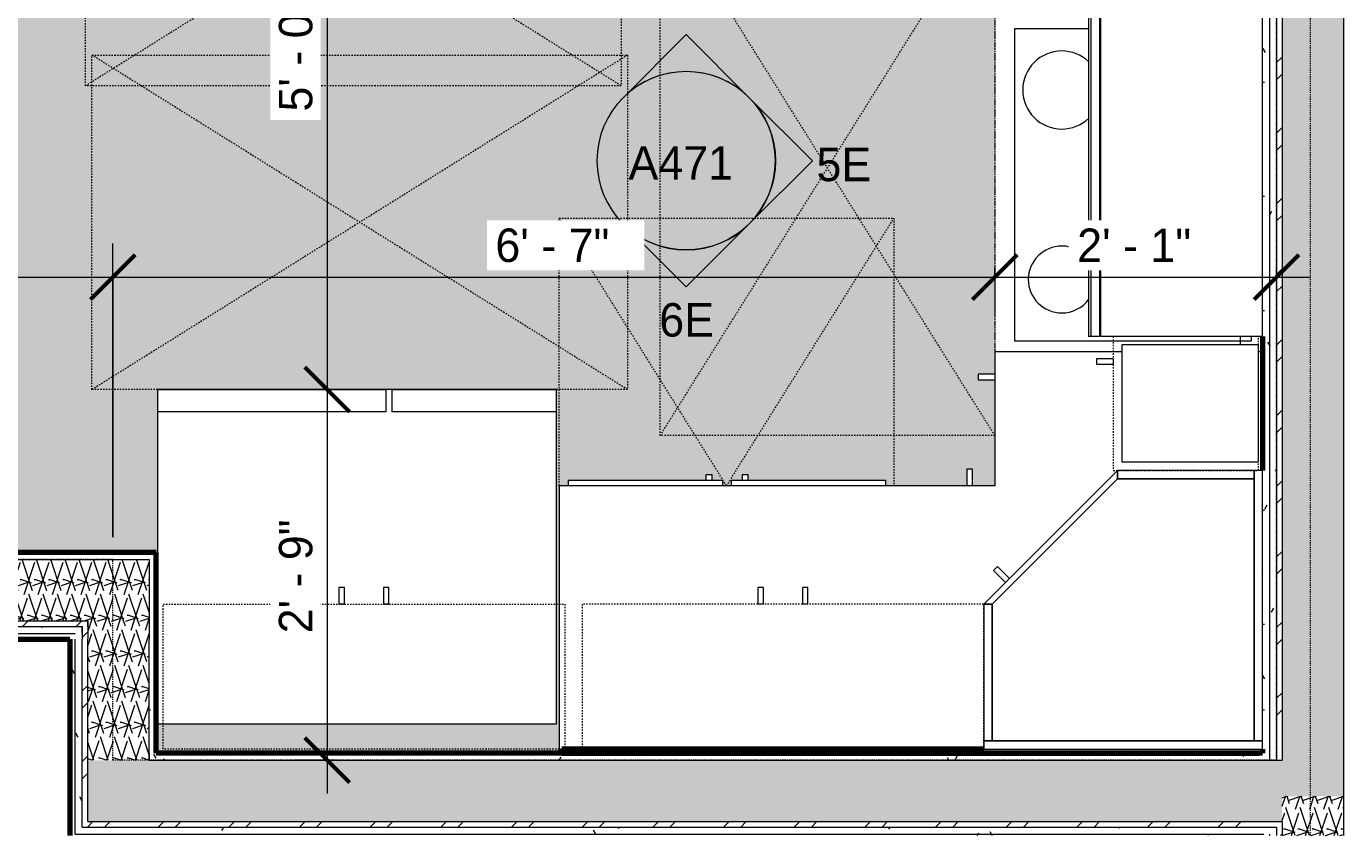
# Model space of a CAD drawing. Header units: inches. Extents: x 3011 to 5543, y -20 to 12119.
# Drawn here: x 5137.5 to 5255.5, y 11839 to 11911.6 of the extents above; entities that cross this region are included whole.
import ezdxf

# ---------------------------------------------------------------- set-up
doc = ezdxf.new("R2010")
doc.units = ezdxf.units.IN
doc.header["$MEASUREMENT"] = 0
doc.linetypes.add('Dash', pattern=[0.25, 0.125, -0.125])
doc.linetypes.add('Dash 3_32_', pattern=[0.1875, 0.09375, -0.09375])
for name, color, linetype, lineweight in [('0-7', 170, 'Continuous', 5), ('A-ANNO-DIMS', 211, 'Continuous', 9), ('A-ANNO-DIMS-32', 211, 'Continuous', 9), ('A-DETL-1', 90, 'Dash 3_32_', 18), ('A-GENM', 5, 'Continuous', 9), ('A-GENM-HDLN', 13, 'Dash', 9), ('A-WALL-1', 113, 'Continuous', 70), ('A-WALL-2', 113, 'Continuous', 9), ('A-WALL-3', 250, 'Continuous', 18), ('A-WALL-PATT-1', 50, 'Continuous', 9), ('A-WALL-PATT-2', 8, 'Continuous', 9), ('A-WALL-PATT-3', 253, 'Continuous', 9), ('G-ANNO-SYMB', 111, 'Continuous', 9), ('I-WALL-1', 7, 'Continuous', 70), ('Q-CASE', 31, 'Continuous', 9), ('Q-CASE-3', 31, 'Dash', 9), ('Q-SPCQ', 91, 'Continuous', 9)]:
    doc.layers.add(name, color=color, linetype=linetype, lineweight=lineweight)
doc.layers.add('A-AREA-PATT-1', color=255, linetype='Continuous', lineweight=9, transparency=1)
doc.styles.add('Century Gothic', font='ufonts.com_century-gothic.ttf', dxfattribs={"height": 3})
doc.dimstyles.new('OD_1__HACK_2_1', dxfattribs={"dimscale": 12, "dimtxt": 3.132505, "dimasz": 0.333333, "dimexe": 0.25, "dimexo": 0.166667, "dimgap": 0.041667, "dimtad": 1, "dimdec": 0, "dimzin": 3, "dimdsep": 46, "dimlunit": 4, "dimtxsty": 'Century Gothic', "dimblk1": 'OBLIQUE', "dimblk2": 'OBLIQUE', "dimsah": 1, "dimcen": 0.09, "dimdle": 0.25, "dimazin": 0, "dimtfac": 1, "dimtdec": 4, "dimtix": 1, "dimtmove": 0, "dimatfit": 3, "dimfxl": 1, "dimtvp": 1, "dimtfill": 1, "dimfrac": 2, "dimtolj": 1, "dimtzin": 0, "dimarcsym": 2})
pattern_1 = [(0, (0, 0), (10.24, 2.56), [0.422, -7.258, 0.422, -7.258, -40.96]), (0, (0, 0), (10.24, 2.56), [-15.36, 0.422, -14.938, 0.422, -7.258, -17.92]), (0, (0, 0), (10.24, 2.56), [-38.4, 0.422, -4.698, 0.422, -12.378]), (120, (3.84, 1.28), (-7.33702503, 7.58810013), [0.422, -7.258, 0.422, -7.258, -40.96]), (120, (3.84, 1.28), (-7.33702503, 7.58810013), [-15.36, 0.422, -14.938, 0.422, -7.258, -17.92]), (120, (3.84, 1.28), (-7.33702503, 7.58810013), [-38.4, 0.422, -4.698, 0.422, -12.378]), (240, (5.12, 6.4), (-2.90297497, -10.14810013), [0.422, -7.258, 0.422, -7.258, -40.96]), (240, (5.12, 6.4), (-2.90297497, -10.14810013), [-15.36, 0.422, -14.938, 0.422, -7.258, -17.92]), (240, (5.12, 6.4), (-2.90297497, -10.14810013), [-38.4, 0.422, -4.698, 0.422, -12.378])]
pattern_2 = [(45, (0, 0), (-3.1678384, 3.1678384), []), (45, (0, 4.8), (-3.1678384, 3.1678384), [])]
pattern_3 = [(161.57, (0.16, 0.16), (-1.279773737, -0.000426766), [0, -9.107, 1.011, 0]), (18.43, (-0.16, 0.16), (-1.279773737, 0.000426766), [0, -9.107, 1.011, 0]), (108.43, (0.16, 0.16), (0.639452382, -3.199964008), [3.035, -7.083]), (71.57, (-0.16, 0.16), (0.639452382, 3.199964008), [3.035, -7.083])]

# ---------------------------------------------------------------- blocks, each defined once
blk = doc.blocks.new('CTR - 1st Phase - Common Walls_rvt-8-1ST FLOOR - 1BD - ADA TYPE A')
at = {"layer": 'A-WALL-PATT-1'}
h = blk.add_hatch(dxfattribs=at)
h.set_pattern_fill('FP_4', color=256, style=0, pattern_type=2)
h.set_pattern_definition(pattern_1)
h.paths.add_polyline_path([(-3141.37, 11845.74), (-3140.75, 11845.74), (-3140.75, 12080.69), (-3141.37, 12080.69), (-3141.37, 11846.36)], flags=0)
h = blk.add_hatch(dxfattribs=at)
h.set_pattern_fill('FP_4', color=256, style=0, pattern_type=2)
h.set_pattern_definition(pattern_1)
h.paths.add_polyline_path([(-3140.12, 11845.74), (-3140.12, 12080.69), (-3140.75, 12080.69), (-3140.75, 11845.74)], flags=0)
h = blk.add_hatch(dxfattribs=at)
h.set_pattern_fill('FP_4', color=256, style=0, pattern_type=2)
h.set_pattern_definition(pattern_1)
h.paths.add_polyline_path([(-3241.17, 11863.74), (-3240.55, 11863.74), (-3240.55, 11864.36), (-3265.92, 11864.36), (-3265.92, 11863.74), (-3246.67, 11863.74)], flags=0)
h.paths.add_polyline_path([(-3307.17, 11863.74), (-3305.92, 11863.74), (-3305.92, 11864.36), (-3309.17, 11864.36), (-3309.17, 11863.74), (-3309.8, 11864.36), (-3313.3, 11864.36), (-3312.68, 11863.74), (-3308.76, 11863.74)], flags=0)
h = blk.add_hatch(dxfattribs=at)
h.set_pattern_fill('FP_4', color=256, style=0, pattern_type=2)
h.set_pattern_definition(pattern_1)
h.paths.add_polyline_path([(-3240.55, 11846.36), (-3240.55, 11863.74), (-3241.17, 11863.74), (-3241.17, 11846.36)], flags=0)
h = blk.add_hatch(dxfattribs=at)
h.set_pattern_fill('FP_4', color=256, style=0, pattern_type=2)
h.set_pattern_definition(pattern_1)
h.paths.add_polyline_path([(-3306.05, 11857.11), (-3305.92, 11857.11), (-3305.92, 11857.74), (-3306.67, 11857.74), (-3306.67, 11857.11)], flags=0)
h.paths.add_polyline_path([(-3247.8, 11857.11), (-3247.17, 11857.11), (-3247.17, 11857.74), (-3265.92, 11857.74), (-3265.92, 11857.11), (-3258.77, 11857.11)], flags=0)
h = blk.add_hatch(dxfattribs=at)
h.set_pattern_fill('FP_4', color=256, style=0, pattern_type=2)
h.set_pattern_definition(pattern_1)
h.paths.add_polyline_path([(-3247.8, 11856.61), (-3247.8, 11857.11), (-3265.92, 11857.11), (-3265.92, 11856.61), (-3248.3, 11856.61)], flags=0)
h.paths.add_polyline_path([(-3305.92, 11856.61), (-3305.92, 11857.11), (-3306.05, 11857.11), (-3306.05, 11856.61)], flags=0)
h = blk.add_hatch(dxfattribs=at)
h.set_pattern_fill('FP_4', color=256, style=0, pattern_type=2)
h.set_pattern_definition(pattern_1)
h.paths.add_polyline_path([(-3247.8, 11839.11), (-3247.8, 11856.61), (-3248.3, 11856.61), (-3248.3, 11839.11)], flags=0)
h = blk.add_hatch(dxfattribs=at)
h.set_pattern_fill('FP_4', color=256, style=0, pattern_type=2)
h.set_pattern_definition(pattern_1)
h.paths.add_polyline_path([(-3247.17, 11839.74), (-3247.17, 11857.11), (-3247.8, 11857.11), (-3247.8, 11839.74), (-3247.22, 11839.74)], flags=0)
h = blk.add_hatch(dxfattribs=at)
h.set_pattern_fill('FP_4', color=256, style=0, pattern_type=2)
h.set_pattern_definition(pattern_1)
h.paths.add_polyline_path([(-3162.23, 11845.74), (-3141.37, 11845.74), (-3141.37, 11846.36), (-3241.17, 11846.36), (-3241.17, 11845.74), (-3165.37, 11845.74)], flags=0)
h = blk.add_hatch(dxfattribs=at)
h.set_pattern_fill('FP_4', color=256, style=0, pattern_type=2)
h.set_pattern_definition(pattern_1)
h.paths.add_polyline_path([(-3134.1, 11838.97), (-3134.1, 11842.49), (-3134.12, 11842.49), (-3134.12, 11838.97)], flags=0)
h = blk.add_hatch(dxfattribs=at)
h.set_pattern_fill('FP_4', color=256, style=0, pattern_type=2)
h.set_pattern_definition(pattern_1)
h.paths.add_polyline_path([(-3217.21, 11838.97), (-3141.25, 11838.97), (-3141.25, 11839.11), (-3248.3, 11839.11), (-3248.3, 11838.97), (-3237.99, 11838.97)], flags=0)
h = blk.add_hatch(dxfattribs=at)
h.set_pattern_fill('FP_4', color=256, style=0, pattern_type=2)
h.set_pattern_definition(pattern_1)
h.paths.add_polyline_path([(-3141.25, 11839.11), (-3140.75, 11839.11), (-3140.75, 11839.74), (-3247.8, 11839.74), (-3247.8, 11839.11), (-3144.19, 11839.11)], flags=0)
h = blk.add_hatch(dxfattribs=at)
h.set_pattern_fill('FP_4', color=256, style=0, pattern_type=2)
h.set_pattern_definition(pattern_1)
h.paths.add_polyline_path([(-3140.75, 11838.97), (-3140.75, 11839.11), (-3141.25, 11839.11), (-3141.25, 11838.97), (-3140.9, 11838.97)], flags=0)
h = blk.add_hatch(dxfattribs=at)
h.set_pattern_fill('FP_4', color=256, style=0, pattern_type=2)
h.set_pattern_definition(pattern_1)
h.paths.add_polyline_path([(-3140.12, 11838.97), (-3140.12, 11839.74), (-3140.75, 11839.74), (-3140.75, 11838.97)], flags=0)
at = {"layer": 'A-WALL-PATT-2'}
h = blk.add_hatch(dxfattribs=at)
h.set_pattern_fill('FP_2', color=256, style=0, pattern_type=2)
h.set_pattern_definition(pattern_2)
h.paths.add_polyline_path([(-3139.62, 11845.74), (-3139.62, 12080.69), (-3140.12, 12080.69), (-3140.12, 11845.74)], flags=0)
h = blk.add_hatch(dxfattribs=at)
h.set_pattern_fill('FP_2', color=256, style=0, pattern_type=2)
h.set_pattern_definition(pattern_2)
h.paths.add_polyline_path([(-3246.67, 11857.74), (-3246.67, 11858.24), (-3265.92, 11858.24), (-3265.92, 11857.74), (-3247.17, 11857.74)], flags=0)
h.paths.add_polyline_path([(-3307.17, 11857.74), (-3305.92, 11857.74), (-3305.92, 11858.24), (-3307.17, 11858.24)], flags=0)
h = blk.add_hatch(dxfattribs=at)
h.set_pattern_fill('FP_2', color=256, style=0, pattern_type=2)
h.set_pattern_definition(pattern_2)
h.paths.add_polyline_path([(-3246.67, 11840.24), (-3246.67, 11857.74), (-3247.17, 11857.74), (-3247.17, 11840.24)], flags=0)
h = blk.add_hatch(dxfattribs=at)
h.set_pattern_fill('FP_2', color=256, style=0, pattern_type=2)
h.set_pattern_definition(pattern_2)
h.paths.add_polyline_path([(-3141.25, 11839.74), (-3140.12, 11839.74), (-3140.13, 11840.24), (-3247.17, 11840.24), (-3247.17, 11839.74), (-3143.49, 11839.74)], flags=0)
h = blk.add_hatch(dxfattribs=at)
h.set_pattern_fill('FP_2', color=256, style=0, pattern_type=2)
h.set_pattern_definition(pattern_2)
h.paths.add_polyline_path([(-3139.62, 11838.97), (-3139.62, 11840.24), (-3140.12, 11840.24), (-3140.12, 11838.97)], flags=0)
at = {"layer": 'A-WALL-PATT-3'}
h = blk.add_hatch(dxfattribs=at)
h.set_pattern_fill('FP_3', color=256, style=0, pattern_type=2)
h.set_pattern_definition(pattern_3)
h.paths.add_polyline_path([(-3139.62, 11842.49), (-3134.12, 11842.49), (-3134.12, 12080.69), (-3139.62, 12080.69), (-3139.62, 11843.2)], flags=0)
h = blk.add_hatch(dxfattribs=at)
h.set_pattern_fill('FP_3', color=256, style=0, pattern_type=2)
h.set_pattern_definition(pattern_3)
h.paths.add_polyline_path([(-3312.67, 11858.24), (-3305.92, 11858.24), (-3305.92, 11863.74), (-3312.67, 11863.74)], flags=0)
h.paths.add_polyline_path([(-3246.67, 11858.24), (-3241.17, 11858.24), (-3241.17, 11863.74), (-3265.92, 11863.74), (-3265.92, 11858.24), (-3258.77, 11858.24)], flags=0)
h = blk.add_hatch(dxfattribs=at)
h.set_pattern_fill('FP_3', color=256, style=0, pattern_type=2)
h.set_pattern_definition(pattern_3)
h.paths.add_polyline_path([(-3241.17, 11845.74), (-3241.17, 11858.24), (-3246.67, 11858.24), (-3246.67, 11845.74)], flags=0)
h = blk.add_hatch(dxfattribs=at)
h.set_pattern_fill('FP_3', color=256, style=0, pattern_type=2)
h.set_pattern_definition(pattern_3)
h.paths.add_polyline_path([(-3173.46, 11840.24), (-3139.62, 11840.24), (-3139.62, 11845.74), (-3246.67, 11845.74), (-3246.67, 11840.24), (-3175.66, 11840.24)], flags=0)
h = blk.add_hatch(dxfattribs=at)
h.set_pattern_fill('FP_3', color=256, style=0, pattern_type=2)
h.set_pattern_definition(pattern_3)
h.paths.add_polyline_path([(-3134.12, 11838.97), (-3134.12, 11842.49), (-3139.62, 11842.49), (-3139.62, 11838.97), (-3139.3, 11838.97)], flags=0)
at = {"layer": 'A-WALL-3'}
for p, q in [((-3140.75, 12080.69), (-3140.75, 11845.74)), ((-3140.12, 12080.69), (-3140.12, 11845.74)), ((-3139.62, 12080.69), (-3139.62, 11845.74)), ((-3134.12, 12080.69), (-3134.12, 11842.49)), ((-3265.92, 11863.74), (-3241.17, 11863.74)), ((-3241.17, 11863.74), (-3241.17, 11858.24)), ((-3265.92, 11858.24), (-3246.67, 11858.24)), ((-3265.92, 11857.74), (-3247.17, 11857.74)), ((-3247.17, 11857.11), (-3247.17, 11857.74)), ((-3247.17, 11857.74), (-3247.17, 11857.11)), ((-3246.67, 11857.74), (-3246.67, 11858.24)), ((-3246.67, 11858.24), (-3246.67, 11857.74)), ((-3246.67, 11857.74), (-3246.67, 11856.61)), ((-3241.17, 11858.24), (-3241.17, 11857.74)), ((-3241.17, 11857.74), (-3241.17, 11857.11)), ((-3265.92, 11857.11), (-3247.8, 11857.11)), ((-3247.8, 11846.36), (-3247.8, 11856.61)), ((-3247.17, 11857.11), (-3247.17, 11856.61)), ((-3247.17, 11846.36), (-3247.17, 11856.61)), ((-3246.67, 11846.36), (-3246.67, 11856.61)), ((-3241.17, 11857.11), (-3241.17, 11856.61)), ((-3241.17, 11846.36), (-3241.17, 11856.61)), ((-3247.8, 11845.74), (-3247.8, 11846.36)), ((-3247.17, 11845.74), (-3247.17, 11846.36)), ((-3246.67, 11845.74), (-3246.67, 11846.36)), ((-3241.17, 11846.36), (-3241.17, 11845.74)), ((-3241.17, 11845.74), (-3241.17, 11846.36)), ((-3247.8, 11839.74), (-3247.8, 11845.74)), ((-3247.17, 11840.24), (-3247.17, 11845.74)), ((-3246.67, 11840.24), (-3246.67, 11845.74)), ((-3241.17, 11845.74), (-3141.37, 11845.74)), ((-3141.37, 11845.74), (-3140.75, 11845.74)), ((-3140.75, 11845.74), (-3140.12, 11845.74)), ((-3140.12, 11845.74), (-3139.62, 11845.74)), ((-3134.1, 11842.49), (-3134.12, 11842.49)), ((-3134.12, 11842.49), (-3134.12, 11838.97)), ((-3134.12, 11842.49), (-3134.1, 11842.49)), ((-3247.17, 11839.74), (-3247.17, 11840.24)), ((-3246.67, 11840.24), (-3141.25, 11840.24)), ((-3141.25, 11840.24), (-3140.12, 11840.24)), ((-3140.12, 11840.24), (-3139.62, 11840.24)), ((-3139.62, 11840.24), (-3139.62, 11838.97)), ((-3247.8, 11839.11), (-3247.8, 11839.74)), ((-3247.8, 11839.11), (-3141.25, 11839.11)), ((-3247.17, 11839.74), (-3141.25, 11839.74)), ((-3141.25, 11839.74), (-3140.75, 11839.74)), ((-3140.75, 11839.74), (-3140.12, 11839.74)), ((-3140.75, 11839.11), (-3140.75, 11838.97)), ((-3140.12, 11839.74), (-3140.12, 11838.97))]:
    blk.add_line(p, q, dxfattribs=at)
at = {"layer": 'I-WALL-1'}
for p, q in [((-3141.37, 11883.74), (-3141.37, 11871.74)), ((-3240.55, 11864.36), (-3265.92, 11864.36)), ((-3240.55, 11863.74), (-3240.55, 11864.36)), ((-3240.55, 11856.61), (-3240.55, 11863.74)), ((-3265.92, 11856.61), (-3248.3, 11856.61)), ((-3248.3, 11856.61), (-3248.3, 11846.36)), ((-3240.55, 11846.36), (-3240.55, 11856.61)), ((-3248.3, 11846.36), (-3248.3, 11839.11)), ((-3141.37, 11846.36), (-3240.55, 11846.36)), ((-3141.37, 11846.74), (-3141.37, 11846.36)), ((-3248.3, 11839.11), (-3248.3, 11838.97))]:
    blk.add_line(p, q, dxfattribs=at)
blk = doc.blocks.new('Refrigerator_-_Side-by-Side_6047 - 36_ X 30_-345559-1ST FLOOR - 1BD - ADA TYPE A')
at = {"layer": 'Q-SPCQ'}
for p, q in [((17.87, 14.42), (-17.88, 14.42)), ((-17.88, 14.42), (-17.88, -15.58)), ((17.87, -15.58), (17.87, 14.42)), ((-17.88, -13.58), (-3.13, -13.58)), ((-17.88, -13.58), (-17.88, -15.58)), ((-3.13, -15.58), (-3.13, -13.58)), ((-2.63, -13.58), (17.87, -13.58)), ((-2.63, -13.58), (-2.63, -15.58)), ((17.87, -15.58), (17.87, -13.58)), ((-17.88, -15.58), (17.87, -15.58)), ((-3.13, -15.58), (-17.88, -15.58)), ((17.87, -15.58), (-2.63, -15.58))]:
    blk.add_line(p, q, dxfattribs=at)
blk = doc.blocks.new('Range - 24_ x 30_ ADA-2553125-1ST FLOOR - 1BD - ADA TYPE A')
at = {"layer": 'Q-SPCQ'}
blk.add_line((28.62, 22), (29.37, 22), dxfattribs=at)
for centre, radius, start, end in [((6.5, 6), 3.5, 81.0228, 98.9772), ((6.5, 6), 3.5, 136.4226, 180), ((6.5, 6), 3.5, 360, 43.5294), ((23.5, 6), 3, 360, 53.7109), ((23.5, 6), 3, 150.6307, 180), ((6.5, 6), 3.5, 180, 0), ((23.5, 6), 3, 180, 360)]:
    blk.add_arc(centre, radius, start, end, dxfattribs=at)
blk = doc.blocks.new('ADA Clearances - 30_x48_-1721104-1ST FLOOR - 1BD - ADA TYPE A')
at = {"layer": 'A-GENM-HDLN'}
for p, q in [((-15, 24), (15, -24)), ((-15, 24), (15, 24)), ((15, 24), (-13.5, -21.6)), ((15, 24), (15, -24)), ((-15, -13.51), (-15, 16.49)), ((-14.3, -22.88), (-15, -24)), ((15, -24), (-15, -24))]:
    blk.add_line(p, q, dxfattribs=at)
blk = doc.blocks.new('300 Series Wall Hung Cabinet_302 - 36_ X 15_-2571244-1ST FLOOR - 1BD - ADA TYPE A')
at = {"layer": 'Q-CASE'}
for p, q in [((-1.76, 14.69), (-2.25, 14.69)), ((-2.25, 14.69), (-2.25, 13.19)), ((-1.76, 13.19), (-1.76, 14.69)), ((2.24, 14.69), (1.75, 14.69)), ((1.75, 14.69), (1.75, 13.19)), ((2.24, 13.19), (2.24, 14.69)), ((-1.76, 13.19), (-2.25, 13.19)), ((2.24, 13.19), (1.75, 13.19))]:
    blk.add_line(p, q, dxfattribs=at)
at = {"layer": 'Q-CASE-3'}
for p, q in [((-18, 0.19), (-18, 13.19)), ((-18, 13.19), (18, 13.19)), ((18, 13.19), (18, 0.19)), ((18, 0.19), (-18, 0.19))]:
    blk.add_line(p, q, dxfattribs=at)
blk = doc.blocks.new('300 Series Wall Hung Cabinet_302 - 36_ x 36_-2571299-1ST FLOOR - 1BD - ADA TYPE A')
at = {"layer": 'Q-CASE'}
for p, q in [((-2.25, -13.19), (-1.76, -13.19)), ((-2.25, -13.19), (-2.25, -14.69)), ((-1.76, -14.69), (-1.76, -13.19)), ((1.75, -13.19), (2.24, -13.19)), ((1.75, -13.19), (1.75, -14.69)), ((2.24, -14.69), (2.24, -13.19)), ((-2.25, -14.69), (-1.76, -14.69)), ((1.75, -14.69), (2.24, -14.69))]:
    blk.add_line(p, q, dxfattribs=at)
at = {"layer": 'Q-CASE-3'}
for p, q in [((18, -0.19), (-18, -0.19)), ((-18, -0.19), (-18, -13.19)), ((18, -13.19), (18, -0.19)), ((-18, -13.19), (18, -13.19))]:
    blk.add_line(p, q, dxfattribs=at)
blk = doc.blocks.new('308 - 308-2727439-1ST FLOOR - 1BD - ADA TYPE A')
at = {"layer": 'Q-CASE'}
for p, q in [((0, 25.19), (-12, 13.19)), ((0, 24.44), (0, 25.19)), ((0, 25.19), (0, 24.44)), ((12.25, 25.19), (0, 25.19)), ((12.25, 24.44), (12.25, 25.19)), ((13, 25.19), (12.25, 25.19)), ((12.25, 25.19), (12.25, 0.94)), ((13, 0.94), (13, 25.19)), ((0, 24.44), (-11.25, 13.19)), ((-11.25, 13.19), (0, 24.44)), ((12.25, 24.44), (0, 24.44)), ((0, 24.44), (12.25, 24.44)), ((12.25, 0.94), (12.25, 24.44)), ((-10.76, 16.55), (-11.11, 16.2)), ((-9.7, 15.49), (-10.76, 16.55)), ((-11.11, 16.2), (-10.05, 15.14)), ((-12, 13.19), (-11.25, 13.19)), ((-12, 13.19), (-12, 0.94)), ((-11.25, 13.19), (-12, 13.19)), ((-11.25, 13.19), (-11.25, 0.94)), ((-11.25, 0.94), (-11.25, 13.19)), ((-12, 0.94), (-11.25, 0.94)), ((13, 0.94), (-12, 0.94)), ((-12, 0.94), (-12, 0.19)), ((-12, 0.19), (13, 0.19)), ((-11.25, 0.94), (12.25, 0.94)), ((12.25, 0.94), (13, 0.94)), ((13, 0.19), (13, 0.94))]:
    blk.add_line(p, q, dxfattribs=at)
blk = doc.blocks.new('300 Series Wall Hung Cabinet_301 - 12_-2216986-1ST FLOOR - 1BD - ADA TYPE A')
at = {"layer": 'Q-CASE'}
for p, q in [((5.25, -0.19), (-5.25, -0.19)), ((-5.25, -0.19), (-5.25, -12.44)), ((5.25, -12.44), (5.25, -0.19)), ((-5.25, -12.44), (5.25, -12.44)), ((-4, -13.19), (-3.51, -13.19)), ((-4, -13.19), (-4, -14.69)), ((-3.51, -14.69), (-3.51, -13.19)), ((-4, -14.69), (-3.51, -14.69))]:
    blk.add_line(p, q, dxfattribs=at)
at = {"layer": 'Q-CASE-3'}
for p, q in [((6, -0.19), (-6, -0.19)), ((-6, -0.19), (-6, -13.19)), ((6, -13.19), (6, -0.19)), ((-6, -13.19), (6, -13.19))]:
    blk.add_line(p, q, dxfattribs=at)
blk = doc.blocks.new('30quot_MicrowaveVentADA_11166 - 70cm miele oven-2822873-1ST FLOOR - 1BD - ADA TYPE A')
at = {"layer": 'Q-CASE'}
for p, q in [((-14.2, -14.49), (-14.2, 0)), ((15.68, 0), (-14.2, 0)), ((15.68, 0), (15.68, -14.49)), ((15.68, -14.49), (-14.2, -14.49)), ((-14.2, -14.61), (15.68, -14.61)), ((-14.2, -15.39), (-14.2, -14.61)), ((15.68, -14.61), (15.68, -15.39)), ((-14.2, -15.6), (-14.2, -15.39)), ((-14.2, -15.39), (15.68, -15.39)), ((-14.2, -15.6), (15.68, -15.6)), ((7.69, -16.55), (7.69, -15.63)), ((8.88, -15.63), (8.88, -16.55)), ((15.68, -15.39), (15.68, -15.6)), ((7.69, -16.6), (8.88, -16.6))]:
    blk.add_line(p, q, dxfattribs=at)
blk = doc.blocks.new('ADA Clearances - 30_x48_-V5-1ST FLOOR - 1BD - ADA TYPE A')
at = {"layer": 'A-GENM-HDLN'}
for p, q in [((15, 24), (-15, -24)), ((-15, 24), (15, -24)), ((-15, 10.91), (-15, 24)), ((-15, 24), (15, 24)), ((15, 24), (15, -24)), ((-15, -24), (-15, -10.91)), ((15, -24), (-15, -24))]:
    blk.add_line(p, q, dxfattribs=at)
blk = doc.blocks.new('ADA Clearances - 30_x48_-V6-1ST FLOOR - 1BD - ADA TYPE A')
at = {"layer": 'A-GENM-HDLN'}
for p, q in [((15, 24), (-15, -24)), ((-15, 24), (15, -24)), ((-15, -24), (-15, 24)), ((-15, 24), (15, 24)), ((15, 24), (15, 17.625)), ((15, -18.125), (15, -24)), ((15, -24), (-15, -24))]:
    blk.add_line(p, q, dxfattribs=at)
blk = doc.blocks.new('Base Cabinet Single Door and Shelf - Base Cabinet Single Door and Shelf 9_ ADA-2971786-1ST FLOOR - 1BD - ADA TYPE A')
at = {"layer": 'Q-CASE'}
for p, q in [((-4.27, 25.5), (-4.76, 25.5)), ((-4.76, 25.5), (-4.76, 24)), ((-4.27, 24), (-4.27, 25.5))]:
    blk.add_line(p, q, dxfattribs=at)
blk = doc.blocks.new('Vanity Cabinet-Double Door-ADA - 30_ ADA-2971475-1ST FLOOR - 1BD - ADA TYPE A')
at = {"layer": 'Q-CASE'}
for p, q in [((-13.51, -24), (-13.51, -24.5)), ((0.36, -24.5), (-13.51, -24.5)), ((-1.14, -25), (-1.14, -24.5)), ((-0.64, -24.5), (-0.64, -25)), ((0.36, -24.5), (0.36, -24)), ((1.11, -24), (1.11, -24.5)), ((14.99, -24.5), (1.11, -24.5)), ((2.11, -25), (2.11, -24.5)), ((2.61, -24.5), (2.61, -25)), ((14.99, -24.5), (14.99, -24)), ((-0.64, -25), (-1.14, -25)), ((2.61, -25), (2.11, -25))]:
    blk.add_line(p, q, dxfattribs=at)
blk = doc.blocks.new('ADA Clearances - 30_x48_-V8-1ST FLOOR - 1BD - ADA TYPE A')
at = {"layer": 'A-GENM-HDLN'}
for p, q in [((0, 0), (-15, -24)), ((-15, -24), (-15, 0)), ((0, 0), (15, -24)), ((15, 0), (15, -24)), ((15, -24), (-15, -24))]:
    blk.add_line(p, q, dxfattribs=at)
blk = doc.blocks.new('Base Cabinet Single Door and Shelf - Base Cabinet Single Door and Shelf 12_ ADA-2557421-1ST FLOOR - 1BD - ADA TYPE A')
at = {"layer": 'Q-CASE'}
for p, q in [((-1.27, 25.5), (-1.76, 25.5)), ((-1.76, 25.5), (-1.76, 24)), ((-1.27, 24), (-1.27, 25.5))]:
    blk.add_line(p, q, dxfattribs=at)
blk = doc.blocks.new('Elevation - Filled Arrow-152140-1ST FLOOR - 1BD - ADA TYPE A')
at = {"layer": 'G-ANNO-SYMB'}
for start, end in [(360, 180), (180, 360)]:
    blk.add_arc((0, 0), 0.25, start, end, dxfattribs=at)
blk = doc.blocks.new('Elevation - Filled Arrow-151867-1ST FLOOR - 1BD - ADA TYPE A')
at = {"layer": 'G-ANNO-SYMB'}
for p, q in [((0, 0.3536), (-0.1768, 0.1768)), ((0.1768, 0.1768), (0, 0.3536))]:
    blk.add_line(p, q, dxfattribs=at)
blk.add_arc((0, 0), 0.25, 45, 135, dxfattribs=at)
blk = doc.blocks.new('DIMBLOCK137-1ST FLOOR - 1BD - ADA TYPE A')
at = {"layer": 'A-ANNO-DIMS-32'}
for p, q in [((5145.22, 11865.74), (5145.22, 11892.08)), ((5078.09, 11889.91), (5078.09, 11886.08)), ((5078.09, 11889.08), (5078.09, 11889.91)), ((5078.09, 11889.08), (5145.22, 11889.08)), ((5145.22, 11889.08), (5145.22, 11865.74))]:
    blk.add_line(p, q, dxfattribs=at)
at = {"layer": 'A-ANNO-DIMS-32', "lineweight": 50}
for p, q in [((5078.09, 11889.08), (5080.09, 11891.08)), ((5145.22, 11889.08), (5147.22, 11891.08)), ((5078.09, 11889.08), (5076.09, 11887.08)), ((5145.22, 11889.08), (5143.22, 11887.08))]:
    blk.add_line(p, q, dxfattribs=at)
at = {"layer": 'A-ANNO-DIMS-32', "color": 0, "insert": (5106.41, 11893.43), "char_height": 3, "width": 12.5897, "attachment_point": 1, "line_spacing_factor": 0.984502, "style": 'Century Gothic', "bg_fill": 3, "box_fill_scale": 1.25, "bg_fill_color": 256, "bg_fill_true_color": 13158600, "bg_fill_transparency": 0}
blk.add_mtext('5\' - 7"', dxfattribs=at)
blk = doc.blocks.new('_Oblique')
at = {"color": 0, "linetype": 'ByBlock', "lineweight": -2}
blk.add_line((-0.5, -0.5), (0.5, 0.5), dxfattribs=at)
blk = doc.blocks.new('DIMBLOCK138-1ST FLOOR - 1BD - ADA TYPE A')
at = {"layer": 'A-ANNO-DIMS-32'}
for p, q in [((5145.22, 11865.74), (5145.22, 11892.08)), ((5224.27, 11889.91), (5224.27, 11886.08)), ((5224.27, 11889.08), (5224.27, 11889.91)), ((5145.22, 11889.08), (5224.27, 11889.08)), ((5145.22, 11889.08), (5145.22, 11865.74))]:
    blk.add_line(p, q, dxfattribs=at)
at = {"layer": 'A-ANNO-DIMS-32', "lineweight": 50}
for p, q in [((5145.22, 11889.08), (5147.22, 11891.08)), ((5224.27, 11889.08), (5226.27, 11891.08)), ((5145.22, 11889.08), (5143.22, 11887.08)), ((5224.27, 11889.08), (5222.27, 11887.08))]:
    blk.add_line(p, q, dxfattribs=at)
at = {"layer": 'A-ANNO-DIMS-32', "color": 0, "insert": (5179.5, 11893.43), "char_height": 3, "width": 12.5897, "attachment_point": 1, "line_spacing_factor": 0.984502, "style": 'Century Gothic', "bg_fill": 3, "box_fill_scale": 1.25, "bg_fill_color": 256, "bg_fill_true_color": 13158600, "bg_fill_transparency": 0}
blk.add_mtext('6\' - 7"', dxfattribs=at)
blk = doc.blocks.new('DIMBLOCK139-1ST FLOOR - 1BD - ADA TYPE A')
at = {"layer": 'A-ANNO-DIMS-32', "lineweight": 50}
for p, q in [((5224.27, 11889.08), (5226.27, 11891.08)), ((5249.52, 11889.08), (5251.52, 11891.08)), ((5224.27, 11889.08), (5222.27, 11887.08)), ((5249.52, 11889.08), (5247.52, 11887.08))]:
    blk.add_line(p, q, dxfattribs=at)
at = {"layer": 'A-ANNO-DIMS-32'}
for p, q in [((5224.27, 11889.91), (5224.27, 11886.08)), ((5224.27, 11889.08), (5224.27, 11889.91)), ((5249.52, 11889.91), (5249.52, 11886.08)), ((5249.52, 11889.08), (5249.52, 11889.91)), ((5224.27, 11889.08), (5252.52, 11889.08))]:
    blk.add_line(p, q, dxfattribs=at)
at = {"layer": 'A-ANNO-DIMS-32', "color": 0, "insert": (5231.65, 11893.43), "char_height": 3, "width": 12.5897, "attachment_point": 1, "line_spacing_factor": 0.984502, "style": 'Century Gothic', "bg_fill": 3, "box_fill_scale": 1.25, "bg_fill_color": 256, "bg_fill_true_color": 13158600, "bg_fill_transparency": 0}
blk.add_mtext('2\' - 1"', dxfattribs=at)
blk = doc.blocks.new('DIMBLOCK153-1ST FLOOR - 1BD - ADA TYPE A')
at = {"layer": 'A-ANNO-DIMS-32', "lineweight": 50}
for p, q in [((5164.43, 11939.36), (5162.43, 11941.36)), ((5164.43, 11939.36), (5166.43, 11937.36)), ((5164.43, 11878.99), (5162.43, 11880.99)), ((5164.43, 11878.99), (5166.43, 11876.99))]:
    blk.add_line(p, q, dxfattribs=at)
at = {"layer": 'A-ANNO-DIMS-32'}
for p, q in [((5165.26, 11939.36), (5161.43, 11939.36)), ((5164.43, 11939.36), (5164.43, 11878.99)), ((5164.43, 11939.36), (5165.26, 11939.36)), ((5165.26, 11878.99), (5161.43, 11878.99)), ((5164.43, 11878.99), (5165.26, 11878.99))]:
    blk.add_line(p, q, dxfattribs=at)
at = {"layer": 'A-ANNO-DIMS-32', "color": 0, "insert": (5160.09, 11903.93), "char_height": 3, "width": 12.5897, "attachment_point": 1, "rotation": 90, "line_spacing_factor": 0.984502, "style": 'Century Gothic', "bg_fill": 3, "box_fill_scale": 1.25, "bg_fill_color": 256, "bg_fill_true_color": 13158600, "bg_fill_transparency": 0}
blk.add_mtext('5\' - 0"', dxfattribs=at)
blk = doc.blocks.new('DIMBLOCK154-1ST FLOOR - 1BD - ADA TYPE A')
at = {"layer": 'A-ANNO-DIMS-32', "lineweight": 50}
for p, q in [((5164.43, 11878.99), (5162.43, 11880.99)), ((5164.43, 11878.99), (5166.43, 11876.99)), ((5164.43, 11845.74), (5162.43, 11847.74)), ((5164.43, 11845.74), (5166.43, 11843.74))]:
    blk.add_line(p, q, dxfattribs=at)
at = {"layer": 'A-ANNO-DIMS-32'}
for p, q in [((5165.26, 11878.99), (5161.43, 11878.99)), ((5164.43, 11878.99), (5164.43, 11842.74)), ((5164.43, 11878.99), (5165.26, 11878.99)), ((5165.26, 11845.74), (5161.43, 11845.74)), ((5164.43, 11845.74), (5165.26, 11845.74))]:
    blk.add_line(p, q, dxfattribs=at)
at = {"layer": 'A-ANNO-DIMS-32', "color": 0, "insert": (5160.09, 11857.12), "char_height": 3, "width": 12.5897, "attachment_point": 1, "rotation": 90, "line_spacing_factor": 0.984502, "style": 'Century Gothic', "bg_fill": 3, "box_fill_scale": 1.25, "bg_fill_color": 256, "bg_fill_true_color": 13158600, "bg_fill_transparency": 0}
blk.add_mtext('2\' - 9"', dxfattribs=at)

msp = doc.modelspace()

# ---------------------------------------------------------------- hatches: boundary and pattern name
at = {"layer": 'A-AREA-PATT-1'}
h = msp.add_hatch(color=256, dxfattribs=at)
h.paths.add_polyline_path([(5185.22, 11846.36), (5185.22, 11870.36), (5186.02, 11870.36), (5186.02, 11870.86), (5198.39, 11870.86), (5198.39, 11871.36), (5198.89, 11871.36), (5198.89, 11870.86), (5199.89, 11870.86), (5199.89, 11870.36), (5200.64, 11870.36), (5200.64, 11870.86), (5201.64, 11870.86), (5201.64, 11871.36), (5202.14, 11871.36), (5202.14, 11870.86), (5214.52, 11870.86), (5214.52, 11870.36), (5221.77, 11870.36), (5221.77, 11871.86), (5222.26, 11871.86), (5222.26, 11870.36), (5224.27, 11870.36), (5224.27, 11879.86), (5222.77, 11879.86), (5222.77, 11880.35), (5224.27, 11880.35), (5224.27, 11917.99), (5222.77, 11917.99), (5222.77, 11921.74), (5224.27, 11921.74), (5224.27, 11929.36), (5222.77, 11929.36), (5222.77, 11929.85), (5224.27, 11929.85), (5224.27, 11939.36), (5214.77, 11939.36), (5214.77, 11937.87), (5214.28, 11937.87), (5214.28, 11939.36), (5211.02, 11939.36), (5211.02, 11938.86), (5197.64, 11938.86), (5197.64, 11938.36), (5197.14, 11938.36), (5197.14, 11938.86), (5196.14, 11938.86), (5196.14, 11939.36), (5195.39, 11939.36), (5195.39, 11938.86), (5194.39, 11938.86), (5194.39, 11938.36), (5193.89, 11938.36), (5193.89, 11938.86), (5180.52, 11938.86), (5180.52, 11939.36), (5178.77, 11939.36), (5178.75, 11936.63), (5178.74, 11936.59), (5178.67, 11936.52), (5178.57, 11936.49), (5177.67, 11936.49), (5177.67, 11936.24), (5175.05, 11936.24), (5175.05, 11935.99), (5174.46, 11935.99), (5174.46, 11936.24), (5173.87, 11936.24), (5173.87, 11935.99), (5173.28, 11935.99), (5173.28, 11936.24), (5172.69, 11936.24), (5172.69, 11935.99), (5172.1, 11935.99), (5172.1, 11936.24), (5171.51, 11936.24), (5171.51, 11935.99), (5170.92, 11935.99), (5170.92, 11936.24), (5161.56, 11936.24), (5161.56, 11935.99), (5159.59, 11935.99), (5159.59, 11936.24), (5155.86, 11936.24), (5155.86, 11936.49), (5154.91, 11936.5), (5154.82, 11936.55), (5154.77, 11936.64), (5154.77, 11936.69), (5154.77, 11939.36), (5150.14, 11939.36), (5150.14, 11937.86), (5146.39, 11937.86), (5146.39, 11939.36), (5140.53, 11939.36), (5140.53, 11969.74), (5080.88, 11969.74), (5080.88, 11955.36), (5081.47, 11955.36), (5081.47, 11952.36), (5078.09, 11952.36), (5078.09, 11918.36), (5081.47, 11918.36), (5081.47, 11915.36), (5080.88, 11915.36), (5080.88, 11864.36), (5085.72, 11864.36), (5085.72, 11862.43), (5086.34, 11862.43), (5086.34, 11860.49), (5121.09, 11860.49), (5121.09, 11862.43), (5121.72, 11862.43), (5121.72, 11864.36), (5149.09, 11864.36), (5149.09, 11846.36), (5184.97, 11846.36)], flags=0)
h.paths.add_polyline_path([(5170.77, 11848.99), (5149.22, 11848.99), (5149.22, 11878.99), (5184.97, 11878.99), (5184.97, 11848.99), (5172.43, 11848.99)], flags=0)
h.paths.add_polyline_path([(5086.36, 11864.36), (5085.72, 11864.36), (5085.72, 11900.36), (5087.47, 11900.36), (5087.47, 11864.36), (5086.64, 11864.36)], flags=0)
h.paths.add_polyline_path([(5223.27, 11918.49), (5224.27, 11918.49), (5224.27, 11921.24), (5223.27, 11921.24)], flags=0)
h.paths.add_polyline_path([(5149.64, 11938.36), (5149.64, 11939.36), (5146.89, 11939.36), (5146.89, 11938.36)], flags=0)

# ---------------------------------------------------------------- linework, layer by layer
at = {"layer": 'A-DETL-1'}
for p, q in [((5249.52, 11845.74), (5249.52, 12081.69)), ((5252.52, 12081.69), (5252.52, 11838.97)), ((5224.27, 11939.36), (5224.27, 11870.36)), ((5224.27, 11870.36), (5185.22, 11870.36)), ((5145.22, 11863.74), (5076.34, 11863.74)), ((5145.22, 11845.74), (5145.22, 11863.74)), ((5249.52, 11845.74), (5145.22, 11845.74))]:
    msp.add_line(p, q, dxfattribs=at)
at = {"layer": 'A-WALL-1'}
for p, q in [((5223.27, 11846.74), (5185.47, 11846.74)), ((5185.47, 11846.74), (5185.47, 11846.36)), ((5185.47, 11846.36), (5247.89, 11846.36))]:
    msp.add_line(p, q, dxfattribs=at)
at = {"layer": 'A-WALL-2'}
for p, q in [((5226.02, 11911.36), (5226.02, 11883.36)), ((5232.67, 11911.36), (5226.02, 11911.36)), ((5233.78, 11911.36), (5233.66, 11911.36)), ((5247.27, 11883.36), (5247.27, 11883.74)), ((5226.02, 11883.36), (5247.27, 11883.36)), ((5235.64, 11882.36), (5224.27, 11882.36)), ((5224.27, 11882.36), (5224.27, 11870.36)), ((5248.27, 11882.36), (5247.89, 11882.36)), ((5224.27, 11870.36), (5185.22, 11870.36)), ((5185.22, 11870.36), (5185.22, 11846.36))]:
    msp.add_line(p, q, dxfattribs=at)

# ---------------------------------------------------------------- block references
at = {"layer": '0-7'}
msp.add_blockref('CTR - 1st Phase - Common Walls_rvt-8-1ST FLOOR - 1BD - ADA TYPE A', (8389.64, 0), dxfattribs=at)
at = {"layer": 'A-GENM'}
for name, p, rotation in [('ADA Clearances - 30_x48_-V5-1ST FLOOR - 1BD - ADA TYPE A', (5166.77, 11921.24), 269.9999999999998), ('ADA Clearances - 30_x48_-1721104-1ST FLOOR - 1BD - ADA TYPE A', (5209.27, 11898.86), 180), ('ADA Clearances - 30_x48_-V6-1ST FLOOR - 1BD - ADA TYPE A', (5167.34, 11893.99), 269.9999999999998), ('ADA Clearances - 30_x48_-V8-1ST FLOOR - 1BD - ADA TYPE A', (5200.22, 11870.36), 180)]:
    msp.add_blockref(name, p, dxfattribs=dict(at, rotation=rotation))
at = {"layer": 'G-ANNO-SYMB', "xscale": 31.99999999999999, "yscale": 31.99999999999999, "zscale": 31.99999999999999}
for name in ['Elevation - Filled Arrow-151867-1ST FLOOR - 1BD - ADA TYPE A', 'Elevation - Filled Arrow-152140-1ST FLOOR - 1BD - ADA TYPE A']:
    msp.add_blockref(name, (5196.6, 11899.51), dxfattribs=at)
at = {"layer": 'G-ANNO-SYMB', "extrusion": (0, 0, -1), "xscale": 31.99999999999999, "yscale": 31.99999999999999, "zscale": 31.99999999999999}
for rotation in [89.99999999999991, 180]:
    msp.add_blockref('Elevation - Filled Arrow-151867-1ST FLOOR - 1BD - ADA TYPE A', (-5196.6, 11899.51), dxfattribs=dict(at, rotation=rotation))
at = {"layer": 'Q-CASE'}
for name, p, rotation in [('30quot_MicrowaveVentADA_11166 - 70cm miele oven-2822873-1ST FLOOR - 1BD - ADA TYPE A', (5248.27, 11899.42), 269.9999999999997), ('300 Series Wall Hung Cabinet_301 - 12_-2216986-1ST FLOOR - 1BD - ADA TYPE A', (5248.08, 11877.74), 270), ('Base Cabinet Single Door and Shelf - Base Cabinet Single Door and Shelf 12_ ADA-2557421-1ST FLOOR - 1BD - ADA TYPE A', (5248.27, 11881.63), 90.00000000000348), ('Vanity Cabinet-Double Door-ADA - 30_ ADA-2971475-1ST FLOOR - 1BD - ADA TYPE A', (5201, 11846.36), 180), ('300 Series Wall Hung Cabinet_302 - 36_ x 36_-2571299-1ST FLOOR - 1BD - ADA TYPE A', (5205.27, 11846.55), 180)]:
    msp.add_blockref(name, p, dxfattribs=dict(at, rotation=rotation))
for name, p in [('Base Cabinet Single Door and Shelf - Base Cabinet Single Door and Shelf 9_ ADA-2971786-1ST FLOOR - 1BD - ADA TYPE A', (5226.53, 11846.36)), ('308 - 308-2727439-1ST FLOOR - 1BD - ADA TYPE A', (5235.27, 11846.55)), ('300 Series Wall Hung Cabinet_302 - 36_ X 15_-2571244-1ST FLOOR - 1BD - ADA TYPE A', (5167.72, 11846.55))]:
    msp.add_blockref(name, p, dxfattribs=at)
at = {"layer": 'Q-SPCQ'}
for name, p, rotation in [('Range - 24_ x 30_ ADA-2553125-1ST FLOOR - 1BD - ADA TYPE A', (5224.27, 11912.36), 270.0000000000113), ('Refrigerator_-_Side-by-Side_6047 - 36_ X 30_-345559-1ST FLOOR - 1BD - ADA TYPE A', (5167.09, 11863.41), 180)]:
    msp.add_blockref(name, p, dxfattribs=dict(at, rotation=rotation))

# ---------------------------------------------------------------- texts
at = {"layer": 'G-ANNO-SYMB', "char_height": 3, "attachment_point": 1, "style": 'Century Gothic'}
for s, insert, width in [('A471', (5191.43, 11900.82), 12.221), ('5E', (5208.28, 11900.68), 5.555), ('6E', (5194.19, 11886.74), 5.555)]:
    msp.add_mtext(s, dxfattribs=dict(at, insert=insert, width=width))

# ---------------------------------------------------------------- next in the draw order: dimensions: what is measured, and where the dimension line sits
at = {"layer": 'A-ANNO-DIMS'}
dim = msp.add_linear_dim(base=(5145.22, 11889.08), p1=(5078.09, 11891.91), p2=(5145.22, 11863.74), dimstyle='OD_1__HACK_2_1', override={"dimpost": '<>', "dimfxl": 72.797034}, dxfattribs=at)
dim.commit()
dim.dimension.update_dxf_attribs({"geometry": 'DIMBLOCK137-1ST FLOOR - 1BD - ADA TYPE A', "text_midpoint": (5111.65, 11891.12)})

# ---------------------------------------------------------------- next in the draw order: dimensions: what is measured, and where the dimension line sits
dim = msp.add_linear_dim(base=(5224.27, 11889.08), p1=(5145.22, 11863.74), p2=(5224.27, 11891.91), dimstyle='OD_1__HACK_2_1', override={"dimpost": '<>', "dimfxl": 83.919873}, dxfattribs=at)
dim.commit()
dim.dimension.update_dxf_attribs({"geometry": 'DIMBLOCK138-1ST FLOOR - 1BD - ADA TYPE A', "text_midpoint": (5184.74, 11891.16)})

# ---------------------------------------------------------------- next in the draw order: dimensions: what is measured, and where the dimension line sits
dim = msp.add_linear_dim(base=(5164.43, 11878.99), p1=(5167.26, 11939.36), p2=(5167.26, 11878.99), angle=90, dimstyle='OD_1__HACK_2_1', override={"dimpost": '<>', "dimfxl": 60.375}, dxfattribs=at)
dim.commit()
dim.dimension.update_dxf_attribs({"geometry": 'DIMBLOCK153-1ST FLOOR - 1BD - ADA TYPE A', "text_midpoint": (5162.36, 11909.18)})
dim = msp.add_linear_dim(base=(5249.52, 11889.08), p1=(5224.27, 11891.91), p2=(5249.52, 11891.91), dimstyle='OD_1__HACK_2_1', override={"dimpost": '<>', "dimfxl": 25.25}, dxfattribs=at)
dim.commit()
dim.dimension.update_dxf_attribs({"geometry": 'DIMBLOCK139-1ST FLOOR - 1BD - ADA TYPE A', "text_midpoint": (5236.89, 11891.12)})

# ---------------------------------------------------------------- next in the draw order: dimensions: what is measured, and where the dimension line sits
dim = msp.add_linear_dim(base=(5164.43, 11845.74), p1=(5167.26, 11878.99), p2=(5167.26, 11845.74), angle=90, dimstyle='OD_1__HACK_2_1', override={"dimpost": '<>', "dimfxl": 33.25}, dxfattribs=at)
dim.commit()
dim.dimension.update_dxf_attribs({"geometry": 'DIMBLOCK154-1ST FLOOR - 1BD - ADA TYPE A', "text_midpoint": (5162.36, 11862.36)})

doc.saveas('drawing.dxf')
